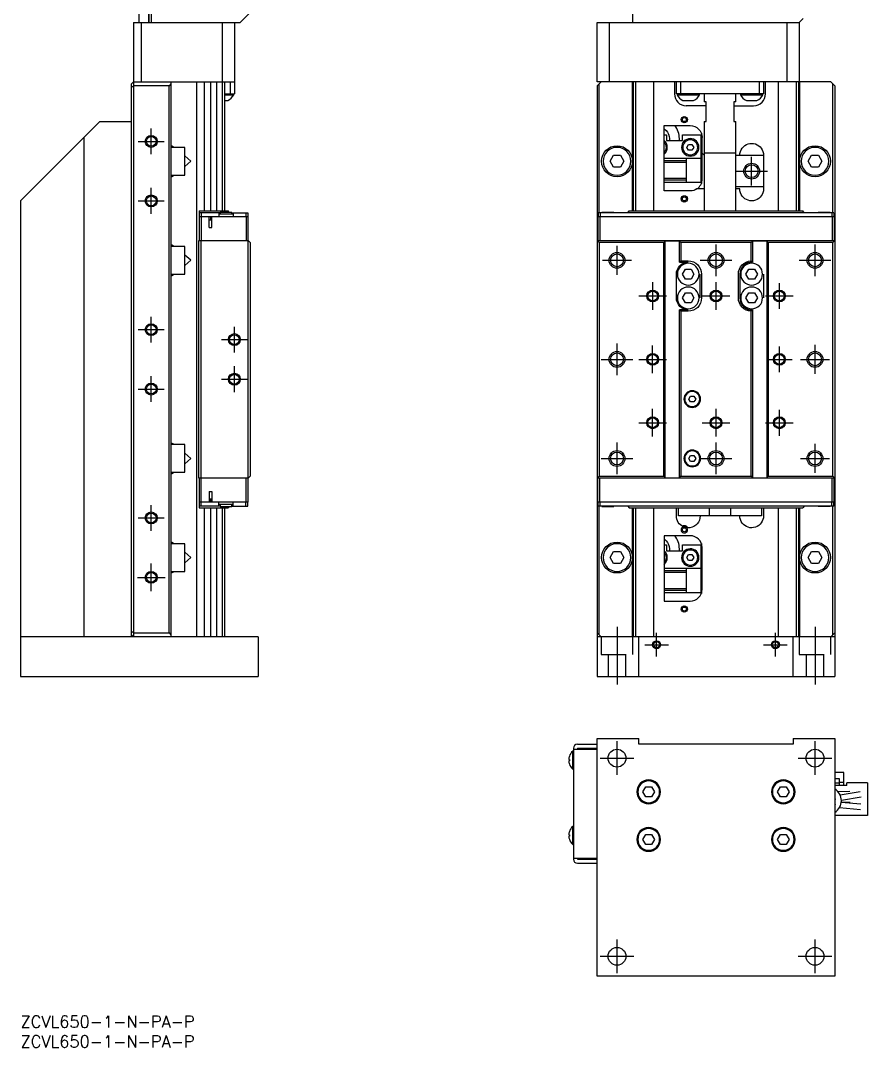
# Model space of a CAD drawing. Extents: x 0 to 500, y -8 to 463.
# Drawn here: x 0 to 213.9, y -8 to 251.1 of the extents above; entities that cross this region are included whole.
import ezdxf

# ---------------------------------------------------------------- set-up
doc = ezdxf.new("R2010")
doc.units = 0
doc.header["$LTSCALE"] = 0.5
doc.linetypes.add('CENTER', pattern=[50.8, 31.75, -6.35, 6.35, -6.35])
doc.linetypes.add('DASHED', pattern=[19.05, 12.7, -6.35])
for name, color, linetype in [('MSM_CENTER', 1, 'CENTER'), ('MSM_CONTINUOUS', 7, 'CONTINUOUS'), ('MSM_DASHED', 4, 'DASHED'), ('MSM_NARROW', 5, 'CONTINUOUS'), ('MSM_PART_NUMBER', 7, 'CONTINUOUS')]:
    doc.layers.add(name, color=color, linetype=linetype)
doc.styles.get("Standard").update_dxf_attribs({"font": 'txt.shx', "height": 3, "bigfont": 'bigfont.shx'})

msp = doc.modelspace()

# ---------------------------------------------------------------- linework, layer by layer
at = {"layer": 'MSM_CENTER'}
for p, q in [((33, 217.37), (33, 223.87)), ((29.75, 220.62), (36.25, 220.62)), ((184.63, 209.47), (184.63, 216.77)), ((180.63, 213.12), (188.63, 213.12)), ((33, 202.37), (33, 208.87)), ((29.75, 205.62), (36.25, 205.62)), ((175.63, 186.62), (175.63, 194.62)), ((200.63, 186.62), (200.63, 194.62)), ((150.63, 186.97), (150.63, 194.27)), ((146.98, 190.62), (154.28, 190.62)), ((171.63, 190.62), (179.63, 190.62)), ((196.63, 190.62), (204.63, 190.62)), ((159.63, 185.12), (159.63, 178.12)), ((175.63, 178.12), (175.63, 185.12)), ((191.63, 178.37), (191.63, 184.87)), ((156.13, 181.62), (163.13, 181.62)), ((172.13, 181.62), (179.13, 181.62)), ((188.13, 181.62), (195.13, 181.62)), ((33, 169.87), (33, 176.37)), ((54, 167.37), (54, 173.87)), ((29.75, 173.12), (36.25, 173.12)), ((50.75, 170.62), (57.25, 170.62)), ((150.63, 161.62), (150.63, 169.62)), ((159.63, 162.12), (159.63, 169.12)), ((191.63, 162.37), (191.63, 168.87)), ((200.63, 161.97), (200.63, 169.27)), ((54, 157.37), (54, 163.87)), ((146.63, 165.62), (154.63, 165.62)), ((156.13, 165.62), (163.13, 165.62)), ((188.38, 165.62), (194.88, 165.62)), ((196.98, 165.62), (204.28, 165.62)), ((33, 154.87), (33, 161.37)), ((29.75, 158.12), (36.25, 158.12)), ((50.75, 160.62), (57.25, 160.62)), ((159.63, 146.12), (159.63, 153.12)), ((175.63, 146.12), (175.63, 153.12)), ((191.63, 146.37), (191.63, 152.87)), ((156.13, 149.62), (163.13, 149.62)), ((172.13, 149.62), (179.13, 149.62)), ((188.13, 149.62), (195.13, 149.62)), ((150.63, 136.62), (150.63, 144.62)), ((175.63, 136.62), (175.63, 144.62)), ((200.63, 136.97), (200.63, 144.27)), ((146.63, 140.62), (154.63, 140.62)), ((171.63, 140.62), (179.63, 140.62)), ((196.98, 140.62), (204.28, 140.62)), ((33, 122.37), (33, 128.87)), ((29.75, 125.62), (36.25, 125.62)), ((33, 107.12), (33, 114.12)), ((29.5, 110.62), (36.5, 110.62)), ((150.63, 98.12), (150.63, 83.62)), ((160.63, 90.62), (160.63, 96.62)), ((190.63, 90.62), (190.63, 96.62)), ((200.63, 98.12), (200.63, 83.62)), ((157.63, 93.62), (163.63, 93.62)), ((187.63, 93.62), (193.63, 93.62)), ((150.63, 60.75), (150.63, 69.25)), ((200.63, 60.75), (200.63, 69.25)), ((146.38, 65), (154.88, 65)), ((196.38, 65), (204.88, 65)), ((150.63, 10.75), (150.63, 19.25)), ((200.63, 10.75), (200.63, 19.25)), ((146.38, 15), (154.88, 15)), ((196.38, 15), (204.88, 15))]:
    msp.add_line(p, q, dxfattribs=at)
at = {"layer": 'MSM_CONTINUOUS'}
for p, q in [((154.63, 250.62), (154.63, 275.62)), ((32.5, 250.62), (32.5, 255.12)), ((33, 255.12), (33, 250.62)), ((29.9, 253.62), (29.9, 250.62)), ((32.4, 250.62), (32.4, 253.62)), ((55.5, 250.62), (58.5, 253.62)), ((196.63, 250.62), (197.63, 251.62)), ((28.5, 250.62), (55.5, 250.62)), ((28.5, 250.62), (28.5, 234.62)), ((30.5, 250.62), (30.5, 235.62)), ((51, 235.62), (51, 250.62)), ((54, 250.62), (54, 232.62)), ((145.63, 235.62), (145.63, 250.62)), ((145.63, 250.62), (196.63, 250.62)), ((148.63, 250.62), (148.63, 235.62)), ((193.63, 235.62), (193.63, 250.62)), ((196.63, 250.62), (196.63, 235.62)), ((28.5, 235.62), (28, 235.12)), ((28, 95.62), (28, 235.12)), ((28.5, 235.62), (54, 235.62)), ((28.51, 234.62), (28.51, 96.62)), ((37.5, 234.62), (28.51, 234.62)), ((38, 235.12), (37.5, 234.62)), ((37.5, 96.62), (37.5, 234.62)), ((38, 235.62), (38, 95.62)), ((44.5, 95.62), (44.5, 235.62)), ((46.39, 235.62), (46.39, 203.12)), ((48, 235.62), (48, 203.12)), ((49.61, 203.12), (49.61, 235.62)), ((50.99, 203.12), (50.99, 235.62)), ((51.5, 235.62), (51.5, 203.12)), ((53, 232.62), (53, 235.62)), ((204.63, 235.62), (145.63, 235.62)), ((146.63, 235.62), (145.63, 234.62)), ((145.63, 234.62), (145.63, 85.62)), ((146.13, 202.62), (146.13, 235.12)), ((154.53, 203.12), (154.53, 235.62)), ((154.83, 203.12), (154.83, 235.62)), ((155.34, 235.62), (155.34, 203.12)), ((159.92, 203.12), (159.92, 235.62)), ((165.13, 235.62), (165.13, 232.62)), ((165.63, 232.62), (165.63, 235.62)), ((166.63, 235.62), (166.63, 232.62)), ((186.63, 232.62), (186.63, 235.62)), ((187.63, 235.62), (187.63, 232.62)), ((188.13, 232.62), (188.13, 235.62)), ((191.34, 235.62), (191.34, 203.12)), ((195.93, 203.12), (195.93, 235.62)), ((196.43, 235.62), (196.43, 203.12)), ((196.73, 235.62), (196.73, 203.12)), ((205.63, 234.62), (204.63, 235.62)), ((205.13, 202.62), (205.13, 235.12)), ((205.63, 234.62), (205.63, 85.62)), ((51.5, 232.62), (54, 232.62)), ((51.5, 232.37), (53.85, 232.37)), ((51.5, 230.97), (52.34, 230.97)), ((53.85, 232.37), (53.85, 232.62)), ((187.63, 232.62), (165.63, 232.62)), ((165.78, 232.62), (165.78, 232.37)), ((165.78, 232.37), (171.48, 232.37)), ((167.29, 230.97), (169.97, 230.97)), ((171.48, 232.37), (171.48, 232.62)), ((172.63, 232.62), (172.63, 230.62)), ((173.13, 230.62), (172.63, 230.62)), ((173.13, 225.62), (173.13, 230.62)), ((180.63, 230.62), (180.13, 230.62)), ((180.13, 230.62), (180.13, 225.62)), ((180.63, 230.62), (180.63, 232.62)), ((181.78, 232.62), (181.78, 232.37)), ((181.78, 232.37), (187.48, 232.37)), ((183.29, 230.97), (185.97, 230.97)), ((187.48, 232.37), (187.48, 232.62)), ((173.13, 229.62), (168.13, 229.62)), ((180.13, 229.62), (185.13, 229.62)), ((20, 225.62), (0, 205.62)), ((20, 225.62), (28, 225.62)), ((172.63, 225.62), (173.13, 225.62)), ((172.63, 225.62), (172.63, 203.12)), ((180.13, 225.62), (180.63, 225.62)), ((180.63, 203.12), (180.63, 225.62)), ((162.51, 224.62), (169.13, 224.62)), ((162.51, 208.12), (162.51, 224.62)), ((162.51, 223.82), (163.01, 223.34)), ((16, 221.62), (16, 95.62)), ((162.51, 222.32), (163.13, 222.32)), ((163.13, 222.32), (163.13, 220.82)), ((163.13, 220.82), (167.13, 220.82)), ((163.88, 221.33), (163.88, 220.82)), ((166.38, 220.82), (166.38, 221.33)), ((167.13, 220.82), (167.13, 222.32)), ((167.13, 222.32), (171.83, 222.32)), ((169.02, 221.32), (169.02, 221.02)), ((169.09, 221.32), (169.09, 221.02)), ((169.11, 221.02), (169.11, 221.32)), ((171.83, 222.32), (171.83, 210.32)), ((171.93, 222.7), (171.93, 210.04)), ((172.13, 211.12), (172.13, 221.62)), ((38.12, 219.52), (38, 219.36)), ((41.5, 219.12), (38, 219.12)), ((38.87, 219.12), (38.12, 219.52)), ((41.5, 212.12), (41.5, 219.12)), ((168.27, 219.12), (168.7, 219.87)), ((168.7, 218.37), (168.27, 219.12)), ((168.7, 219.87), (169.56, 219.87)), ((169.56, 218.37), (168.7, 218.37)), ((169.56, 219.87), (170, 219.12)), ((170, 219.12), (169.56, 218.37)), ((43, 215.62), (41.5, 216.94)), ((41.5, 214.3), (43, 215.62)), ((148.9, 215.62), (149.76, 217.12)), ((149.76, 214.12), (148.9, 215.62)), ((149.76, 217.12), (151.5, 217.12)), ((151.5, 217.12), (152.36, 215.62)), ((152.36, 215.62), (151.5, 214.12)), ((171.83, 216.32), (162.51, 216.32)), ((162.51, 215.82), (168.13, 215.82)), ((168.13, 215.32), (162.51, 215.32)), ((168.13, 216.32), (168.13, 210.32)), ((172.13, 217.62), (172.63, 217.12)), ((180.63, 217.62), (172.63, 217.62)), ((180.63, 217.12), (187.63, 217.12)), ((187.63, 217.12), (187.63, 208.62)), ((198.9, 215.62), (199.77, 217.12)), ((199.77, 214.12), (198.9, 215.62)), ((199.77, 217.12), (201.5, 217.12)), ((201.5, 217.12), (202.36, 215.62)), ((202.36, 215.62), (201.5, 214.12)), ((151.5, 214.12), (149.76, 214.12)), ((201.5, 214.12), (199.77, 214.12)), ((38, 212.12), (41.5, 212.12)), ((38, 211.88), (38.12, 211.72)), ((38.12, 211.72), (38.87, 212.12)), ((162.51, 211.32), (168.13, 211.32)), ((168.13, 210.82), (162.51, 210.82)), ((162.51, 210.32), (171.83, 210.32)), ((169.13, 208.12), (162.51, 208.12)), ((172.63, 208.62), (170.79, 208.62)), ((187.63, 209.12), (180.63, 209.12)), ((181.63, 208.62), (180.63, 208.62)), ((0, 205.62), (0, 85.62)), ((45.1, 203.12), (52.43, 203.12)), ((45.1, 203.12), (45.1, 195.62)), ((50.4, 202.62), (45.1, 202.62)), ((45.6, 202.62), (45.6, 195.62)), ((50.1, 202.62), (50.1, 201.62)), ((53.7, 202.22), (50.1, 202.22)), ((53.4, 202.67), (50.4, 202.67)), ((50.4, 202.67), (50.4, 202.22)), ((52.7, 202.67), (52.43, 203.12)), ((53.4, 202.72), (52.67, 202.72)), ((53.4, 202.22), (53.4, 202.72)), ((53.4, 202.62), (57.4, 202.62)), ((53.7, 202.62), (53.7, 201.62)), ((56.9, 202.62), (56.9, 201.62)), ((57.4, 202.62), (57.4, 201.62)), ((145.88, 202.62), (145.88, 201.62)), ((205.38, 202.62), (145.88, 202.62)), ((146.38, 202.62), (146.38, 201.62)), ((149.83, 202.67), (146.83, 202.67)), ((146.83, 202.67), (146.83, 202.62)), ((149.83, 202.62), (149.83, 202.67)), ((153.4, 202.62), (153.7, 203.12)), ((153.7, 203.12), (197.56, 203.12)), ((197.86, 202.62), (197.56, 203.12)), ((204.43, 202.72), (201.43, 202.72)), ((201.43, 202.72), (201.43, 202.62)), ((204.43, 202.62), (204.43, 202.72)), ((204.88, 202.62), (204.88, 201.62)), ((205.38, 202.62), (205.38, 201.62)), ((57.5, 201.62), (45.1, 201.62)), ((47.65, 198.92), (47.65, 201.62)), ((47.65, 200.82), (48.35, 200.82)), ((48, 201.62), (48, 200.82)), ((48.35, 198.92), (48.35, 201.62)), ((57, 201.62), (57, 195.62)), ((57.5, 129.62), (57.5, 201.62)), ((145.83, 201.62), (145.83, 195.62)), ((205.43, 201.62), (145.83, 201.62)), ((146.33, 201.62), (146.33, 195.62)), ((204.93, 201.62), (204.93, 195.62)), ((205.43, 201.62), (205.43, 195.62)), ((47.65, 198.92), (48.35, 198.92)), ((38.12, 194.52), (38, 194.36)), ((38.87, 194.12), (38.12, 194.52)), ((45, 135.62), (45, 195.62)), ((45, 195.62), (57.5, 195.62)), ((45.5, 195.62), (45.5, 135.62)), ((57.5, 195.62), (58, 195.12)), ((58, 195.12), (58, 136.12)), ((145.63, 195.62), (146.13, 195.12)), ((145.63, 195.62), (205.63, 195.62)), ((162.48, 195.12), (146.13, 195.12)), ((146.13, 195.12), (146.13, 136.12)), ((162.83, 195.47), (162.48, 195.12)), ((162.48, 136.12), (162.48, 195.12)), ((166.43, 195.47), (162.83, 195.47)), ((162.83, 135.77), (162.83, 195.47)), ((166.78, 195.12), (166.43, 195.47)), ((166.43, 190.12), (166.43, 195.47)), ((184.48, 195.12), (166.78, 195.12)), ((166.78, 195.12), (166.78, 190.47)), ((184.83, 195.47), (184.48, 195.12)), ((184.48, 190.47), (184.48, 195.12)), ((188.43, 195.47), (184.83, 195.47)), ((184.83, 195.47), (184.83, 190.11)), ((188.78, 195.12), (188.43, 195.47)), ((188.43, 195.47), (188.43, 135.77)), ((205.13, 195.12), (188.78, 195.12)), ((188.78, 195.12), (188.78, 136.12)), ((205.13, 195.12), (205.63, 195.62)), ((205.13, 136.12), (205.13, 195.12)), ((41.5, 194.12), (38, 194.12)), ((41.5, 187.12), (41.5, 194.12)), ((43, 190.62), (41.5, 191.94)), ((41.5, 189.3), (43, 190.62)), ((166.43, 190.12), (166.78, 190.47)), ((166.43, 190.12), (168.63, 190.12)), ((166.78, 190.47), (168.63, 190.47)), ((184.48, 190.47), (184.83, 190.11)), ((38, 187.12), (41.5, 187.12)), ((38, 186.88), (38.12, 186.72)), ((38.12, 186.72), (38.87, 187.12)), ((165.63, 181.12), (165.63, 187.12)), ((167.19, 187.12), (167.91, 188.37)), ((167.91, 185.87), (167.19, 187.12)), ((167.91, 188.37), (169.35, 188.37)), ((169.35, 188.37), (170.07, 187.12)), ((170.07, 187.12), (169.35, 185.87)), ((171.63, 181.12), (171.63, 187.12)), ((171.98, 187.12), (171.98, 181.12)), ((181.28, 181.12), (181.28, 187.12)), ((181.63, 187.12), (181.63, 181.12)), ((183.19, 187.12), (183.91, 188.37)), ((183.91, 185.87), (183.19, 187.12)), ((183.91, 188.37), (185.35, 188.37)), ((185.35, 188.37), (186.07, 187.12)), ((186.07, 187.12), (185.35, 185.87)), ((187.63, 187.12), (187.63, 181.12)), ((169.35, 185.87), (167.91, 185.87)), ((185.35, 185.87), (183.91, 185.87)), ((167.19, 181.12), (167.91, 182.37)), ((167.91, 182.37), (169.35, 182.37)), ((169.35, 182.37), (170.07, 181.12)), ((183.19, 181.12), (183.91, 182.37)), ((183.91, 182.37), (185.35, 182.37)), ((185.35, 182.37), (186.07, 181.12)), ((167.91, 179.87), (167.19, 181.12)), ((169.35, 179.87), (167.91, 179.87)), ((170.07, 181.12), (169.35, 179.87)), ((183.91, 179.87), (183.19, 181.12)), ((185.35, 179.87), (183.91, 179.87)), ((186.07, 181.12), (185.35, 179.87)), ((166.43, 135.77), (166.43, 178.12)), ((168.63, 178.12), (166.43, 178.12)), ((166.43, 178.12), (166.78, 177.77)), ((166.78, 177.77), (166.78, 136.12)), ((168.63, 177.77), (166.78, 177.77)), ((184.48, 177.77), (184.83, 178.13)), ((184.48, 136.12), (184.48, 177.77)), ((184.83, 178.13), (184.83, 135.77)), ((168.77, 155.62), (169.2, 156.37)), ((169.2, 154.87), (168.77, 155.62)), ((169.2, 156.37), (170.06, 156.37)), ((170.06, 156.37), (170.5, 155.62)), ((170.5, 155.62), (170.06, 154.87)), ((170.06, 154.87), (169.2, 154.87)), ((38.12, 144.52), (38, 144.36)), ((41.5, 144.12), (38, 144.12)), ((38.87, 144.12), (38.12, 144.52)), ((41.5, 137.12), (41.5, 144.12)), ((43, 140.62), (41.5, 141.94)), ((41.5, 139.3), (43, 140.62)), ((168.77, 140.62), (169.2, 141.37)), ((169.2, 139.87), (168.77, 140.62)), ((169.2, 141.37), (170.06, 141.37)), ((170.06, 141.37), (170.5, 140.62)), ((170.5, 140.62), (170.06, 139.87)), ((170.06, 139.87), (169.2, 139.87)), ((38, 137.12), (41.5, 137.12)), ((38, 136.88), (38.12, 136.72)), ((38.12, 136.72), (38.87, 137.12)), ((57.5, 135.62), (45, 135.62)), ((45.1, 135.62), (45.1, 128.12)), ((45.6, 128.62), (45.6, 135.62)), ((57, 129.62), (57, 135.62)), ((58, 136.12), (57.5, 135.62)), ((146.13, 136.12), (145.63, 135.62)), ((205.43, 135.62), (145.63, 135.62)), ((145.83, 129.62), (145.83, 135.62)), ((146.13, 136.12), (162.48, 136.12)), ((146.33, 129.62), (146.33, 135.62)), ((162.48, 136.12), (162.83, 135.77)), ((162.83, 135.77), (166.43, 135.77)), ((166.43, 135.77), (166.78, 136.12)), ((166.78, 136.12), (184.48, 136.12)), ((184.48, 136.12), (184.83, 135.77)), ((184.83, 135.77), (188.43, 135.77)), ((188.43, 135.77), (188.78, 136.12)), ((188.78, 136.12), (205.13, 136.12)), ((204.93, 129.62), (204.93, 135.62)), ((205.63, 135.62), (204.93, 135.62)), ((205.63, 135.62), (205.13, 136.12)), ((205.43, 129.62), (205.43, 135.62)), ((47.65, 132.32), (47.65, 129.62)), ((47.65, 132.32), (48.35, 132.32)), ((48.35, 132.32), (48.35, 129.62)), ((57.5, 129.62), (45.1, 129.62)), ((47.65, 130.42), (48.35, 130.42)), ((48, 130.42), (48, 129.62)), ((50.1, 128.62), (50.1, 129.62)), ((53.7, 128.62), (53.7, 129.62)), ((56.9, 128.62), (56.9, 129.62)), ((57.4, 128.62), (57.4, 129.62)), ((205.43, 129.62), (145.83, 129.62)), ((145.88, 128.62), (145.88, 129.62)), ((146.38, 128.62), (146.38, 129.62)), ((204.88, 128.62), (204.88, 129.62)), ((205.38, 128.62), (205.38, 129.62)), ((50.4, 128.62), (45.1, 128.62)), ((45.1, 128.12), (52.43, 128.12)), ((46.39, 128.12), (46.39, 95.62)), ((48, 128.12), (48, 95.62)), ((49.61, 95.62), (49.61, 128.12)), ((53.7, 129.02), (50.1, 129.02)), ((50.4, 129.02), (50.4, 128.52)), ((50.4, 128.52), (53.4, 128.52)), ((50.99, 95.62), (50.99, 128.12)), ((51.5, 128.12), (51.5, 95.62)), ((52.67, 128.52), (52.43, 128.12)), ((53.4, 128.52), (53.4, 129.02)), ((53.4, 128.62), (57.4, 128.62)), ((205.38, 128.62), (145.88, 128.62)), ((146.13, 96.12), (146.13, 128.62)), ((146.83, 128.62), (146.83, 128.52)), ((146.83, 128.52), (149.83, 128.52)), ((149.83, 128.52), (149.83, 128.62)), ((153.4, 128.62), (153.7, 128.12)), ((153.7, 128.12), (197.56, 128.12)), ((154.53, 95.62), (154.53, 128.12)), ((154.83, 95.62), (154.83, 128.12)), ((155.34, 128.12), (155.34, 95.62)), ((159.92, 95.62), (159.92, 128.12)), ((165.63, 126.12), (165.63, 128.12)), ((166.13, 126.12), (166.13, 128.12)), ((173.93, 128.12), (173.93, 126.12)), ((179.34, 126.12), (179.34, 128.12)), ((187.13, 128.12), (187.13, 126.12)), ((187.63, 128.12), (187.63, 126.12)), ((191.34, 128.12), (191.34, 95.62)), ((195.93, 95.62), (195.93, 128.12)), ((196.43, 128.12), (196.43, 95.62)), ((196.73, 128.12), (196.73, 95.62)), ((197.86, 128.62), (197.56, 128.12)), ((201.43, 128.62), (201.43, 128.57)), ((201.43, 128.57), (204.43, 128.57)), ((204.43, 128.57), (204.43, 128.62)), ((205.13, 96.12), (205.13, 128.62)), ((187.13, 126.12), (166.13, 126.12)), ((168.5, 123.12), (168.23, 123.15)), ((169.04, 123.15), (168.5, 123.12)), ((38.12, 119.52), (38, 119.36)), ((38.87, 119.12), (38.12, 119.52)), ((169.13, 121.12), (162.51, 121.12)), ((162.51, 121.12), (162.51, 104.62)), ((162.51, 120.32), (163.01, 119.84)), ((171.93, 119.2), (171.93, 106.54)), ((41.5, 119.12), (38, 119.12)), ((41.5, 112.12), (41.5, 119.12)), ((43, 115.62), (41.5, 116.94)), ((148.9, 115.62), (149.76, 117.12)), ((149.76, 117.12), (151.5, 117.12)), ((151.5, 117.12), (152.36, 115.62)), ((162.51, 118.82), (163.13, 118.82)), ((163.13, 118.82), (163.13, 117.32)), ((163.13, 117.32), (167.13, 117.32)), ((163.88, 117.83), (163.88, 117.32)), ((166.38, 117.32), (166.38, 117.83)), ((167.13, 117.32), (167.13, 118.82)), ((167.13, 118.82), (171.83, 118.82)), ((169.02, 117.82), (169.02, 117.52)), ((169.09, 117.82), (169.09, 117.52)), ((169.11, 117.52), (169.11, 117.82)), ((171.83, 118.82), (171.83, 106.82)), ((172.13, 107.62), (172.13, 118.12)), ((198.9, 115.62), (199.77, 117.12)), ((199.77, 117.12), (201.5, 117.12)), ((201.5, 117.12), (202.36, 115.62)), ((41.5, 114.3), (43, 115.62)), ((149.76, 114.12), (148.9, 115.62)), ((151.5, 114.12), (149.76, 114.12)), ((152.36, 115.62), (151.5, 114.12)), ((168.27, 115.62), (168.7, 116.37)), ((168.7, 114.87), (168.27, 115.62)), ((168.7, 116.37), (169.56, 116.37)), ((169.56, 114.87), (168.7, 114.87)), ((169.56, 116.37), (170, 115.62)), ((170, 115.62), (169.56, 114.87)), ((199.77, 114.12), (198.9, 115.62)), ((201.5, 114.12), (199.77, 114.12)), ((202.36, 115.62), (201.5, 114.12)), ((38, 112.12), (41.5, 112.12)), ((38, 111.88), (38.12, 111.72)), ((38.12, 111.72), (38.87, 112.12)), ((171.83, 112.82), (162.51, 112.82)), ((162.51, 112.32), (168.13, 112.32)), ((168.13, 111.82), (162.51, 111.82)), ((168.13, 112.82), (168.13, 106.82)), ((162.51, 107.82), (168.13, 107.82)), ((168.13, 107.32), (162.51, 107.32)), ((162.51, 106.82), (171.83, 106.82)), ((162.51, 104.62), (169.13, 104.62)), ((28, 96.12), (28.5, 95.62)), ((28.5, 96.62), (28.5, 95.62)), ((28.51, 96.62), (37.5, 96.62)), ((37.5, 96.62), (38, 96.12)), ((145.63, 96.62), (146.63, 95.62)), ((204.63, 95.62), (205.63, 96.62)), ((60, 95.62), (0, 95.62)), ((60, 95.62), (60, 85.62)), ((205.63, 95.62), (145.63, 95.62)), ((156.13, 85.62), (156.13, 95.62)), ((195.13, 85.62), (195.13, 95.62)), ((0, 85.62), (60, 85.62)), ((145.63, 85.62), (205.63, 85.62)), ((145.63, 10), (145.63, 70)), ((145.63, 70), (156.13, 70)), ((156.13, 68.5), (156.13, 70)), ((195.13, 70), (205.63, 70)), ((195.13, 70), (195.13, 68.5)), ((205.63, 70), (205.63, 10)), ((139.63, 67.5), (139.63, 39.5)), ((140.63, 68.5), (145.63, 68.5)), ((140.63, 67.5), (145.63, 67.5)), ((140.63, 67.5), (140.63, 67.3)), ((140.63, 67.39), (145.63, 67.39)), ((195.13, 68.5), (156.13, 68.5)), ((138.59, 65.48), (138.6, 65.47)), ((139.45, 62.25), (139.45, 66.75)), ((139.63, 66.75), (139.45, 66.75)), ((139.63, 67.3), (145.63, 67.3)), ((138.44, 64.68), (138.6, 64.68)), ((138.6, 64.32), (138.44, 64.32)), ((138.6, 63.53), (138.59, 63.52)), ((138.6, 64.68), (138.6, 64.32)), ((139.45, 62.25), (139.63, 62.25)), ((207.88, 61.38), (205.63, 61.38)), ((206.78, 59.75), (205.63, 59.75)), ((206.78, 58.1), (206.78, 59.75)), ((207.88, 58.35), (207.88, 61.38)), ((157.19, 56.5), (157.91, 57.75)), ((157.91, 57.75), (159.35, 57.75)), ((159.35, 57.75), (160.07, 56.5)), ((191.19, 56.5), (191.91, 57.75)), ((191.91, 57.75), (193.35, 57.75)), ((193.35, 57.75), (194.07, 56.5)), ((206.78, 58.66), (205.63, 58.66)), ((208.68, 58.1), (205.63, 58.1)), ((207.88, 58.85), (206.78, 58.85)), ((213.88, 58.81), (208.68, 58.81)), ((208.68, 58.1), (208.68, 58.81)), ((213.88, 58.81), (213.88, 50.53)), ((157.91, 55.25), (157.19, 56.5)), ((159.35, 55.25), (157.91, 55.25)), ((160.07, 56.5), (159.35, 55.25)), ((191.91, 55.25), (191.19, 56.5)), ((193.35, 55.25), (191.91, 55.25)), ((194.07, 56.5), (193.35, 55.25)), ((209.46, 56.55), (206.51, 56.46)), ((212.07, 56.54), (207, 55.65)), ((207.28, 54.38), (212.29, 55.26)), ((206.82, 52.54), (212.12, 52.05)), ((212.24, 53.35), (207.25, 53.8)), ((209.5, 53.85), (207.26, 53.91)), ((213.88, 50.53), (205.63, 50.53)), ((139.45, 43.25), (139.45, 47.75)), ((139.63, 47.75), (139.45, 47.75)), ((138.44, 45.68), (138.6, 45.68)), ((138.6, 45.32), (138.44, 45.32)), ((138.59, 46.48), (138.6, 46.47)), ((138.6, 44.53), (138.59, 44.52)), ((138.6, 45.68), (138.6, 45.32)), ((157.19, 44.5), (157.91, 45.75)), ((157.91, 43.25), (157.19, 44.5)), ((157.91, 45.75), (159.35, 45.75)), ((159.35, 45.75), (160.07, 44.5)), ((160.07, 44.5), (159.35, 43.25)), ((191.19, 44.5), (191.91, 45.75)), ((191.91, 43.25), (191.19, 44.5)), ((191.91, 45.75), (193.35, 45.75)), ((193.35, 45.75), (194.07, 44.5)), ((194.07, 44.5), (193.35, 43.25)), ((139.45, 43.25), (139.63, 43.25)), ((159.35, 43.25), (157.91, 43.25)), ((193.35, 43.25), (191.91, 43.25)), ((145.63, 39.7), (139.63, 39.7)), ((140.63, 39.7), (140.63, 39.5)), ((140.63, 39.5), (145.63, 39.5)), ((140.63, 38.5), (145.63, 38.5)), ((205.63, 10), (145.63, 10))]:
    msp.add_line(p, q, dxfattribs=at)
for centre, radius in [((167.63, 226.12), 0.8), ((167.63, 226.12), 0.5), ((33, 220.62), 1.23), ((150.63, 215.62), 3.9), ((200.63, 215.62), 3.9), ((184.63, 213.12), 1.62), ((33, 205.62), 1.23), ((167.63, 206.12), 0.8), ((167.63, 206.12), 0.5), ((150.63, 190.62), 1.62), ((175.63, 190.62), 1.62), ((200.63, 190.62), 1.62), ((159.63, 181.62), 1.23), ((175.63, 181.62), 1.23), ((191.63, 181.62), 1.23), ((33, 173.12), 1.23), ((54, 170.62), 1.23), ((150.63, 165.62), 1.62), ((159.63, 165.62), 1.23), ((191.63, 165.62), 1.23), ((200.63, 165.62), 1.62), ((54, 160.62), 1.23), ((33, 158.12), 1.23), ((159.63, 149.62), 1.23), ((175.63, 149.62), 1.23), ((191.63, 149.62), 1.23), ((150.63, 140.62), 1.62), ((175.63, 140.62), 1.62), ((200.63, 140.62), 1.62), ((33, 125.62), 1.23), ((167.63, 122.62), 0.5), ((150.63, 115.62), 3.9), ((200.63, 115.62), 3.9), ((33, 110.62), 1.23), ((167.63, 102.62), 0.8), ((167.63, 102.62), 0.5), ((160.63, 93.62), 0.783), ((190.63, 93.62), 0.783), ((150.63, 65), 2.25), ((200.63, 65), 2.25), ((150.63, 15), 2.25), ((200.63, 15), 2.25)]:
    msp.add_circle(centre, radius, dxfattribs=at)
at = {"layer": 'MSM_CONTINUOUS', "extrusion": (0, 0, -1)}
for centre, radius in [((-169.13, 219.12), 1.9), ((-150.63, 215.62), 3.5), ((-200.63, 215.62), 3.5), ((-168.63, 187.12), 2.75), ((-184.63, 187.12), 2.75), ((-168.63, 181.12), 2.75), ((-184.63, 181.12), 2.75), ((-169.63, 155.62), 2.1), ((-169.63, 155.62), 1.9), ((-169.63, 140.62), 2.1), ((-169.63, 140.62), 1.9), ((-150.63, 115.62), 3.5), ((-169.13, 115.62), 1.9), ((-200.63, 115.62), 3.5), ((-158.63, 56.5), 3), ((-158.63, 56.5), 2.75), ((-192.63, 56.5), 3), ((-192.63, 56.5), 2.75), ((-158.63, 44.5), 3), ((-158.63, 44.5), 2.75), ((-192.63, 44.5), 3), ((-192.63, 44.5), 2.75)]:
    msp.add_circle(centre, radius, dxfattribs=at)
at = {"layer": 'MSM_CONTINUOUS'}
for centre, radius, start, end in [((27.97, 235.2), 0.787, 272.2518, 312.42), ((29.5, 236.12), 1.8, 236.251, 236.4427), ((51, 233.93), 3.25, 294.3004, 331.2734), ((168.13, 232.62), 3, 180.0028, 269.9972), ((168.63, 233.93), 3.25, 208.7266, 245.6996), ((168.63, 233.93), 3.25, 294.3004, 331.2734), ((184.63, 233.93), 3.25, 208.7266, 245.6996), ((185.13, 232.62), 3, 270, 0), ((184.63, 233.93), 3.25, 294.3004, 331.2734), ((161.12, 221.33), 5.26, 359.9864, 38.6744), ((161.13, 219.12), 2.2, 308.6939, 51.3061), ((169.13, 219.12), 2.2, 91.0939, 90.599), ((169.13, 211.12), 3, 303.5573, 0), ((184.63, 187.12), 3, 86.1774, 180), ((184.63, 181.12), 3, 180, 273.8226), ((167.63, 122.62), 0.8, 106.9565, 41.1527), ((161.12, 117.83), 5.26, 359.9864, 38.6744), ((169.13, 118.12), 3, 0, 90), ((161.13, 115.62), 2.2, 308.6939, 51.3061), ((169.13, 115.62), 2.2, 91.0939, 90.599), ((169.13, 107.62), 3, 270, 0), ((27.97, 96.03), 0.794, 47.7589, 87.5692), ((29.5, 95.12), 1.8, 123.5573, 123.749), ((140.63, 67.5), 1, 90, 180), ((141.43, 64.5), 2.99, 161.0315, 176.554), ((141.43, 64.5), 3, 131.4096, 160.9979), ((141.43, 64.5), 2.99, 183.446, 198.9685), ((141.43, 64.5), 3, 199.0021, 228.5904), ((203.78, 54.27), 3.5, 301.909, 58.091), ((141.43, 45.5), 3, 131.4096, 160.9979), ((141.43, 45.5), 2.99, 161.0315, 176.554), ((141.43, 45.5), 2.99, 183.446, 198.9685), ((141.43, 45.5), 3, 199.0021, 228.5904), ((140.63, 39.5), 1, 180, 270)]:
    msp.add_arc(centre, radius, start, end, dxfattribs=at)
at = {"layer": 'MSM_CONTINUOUS', "extrusion": (0, 0, -1)}
for centre, radius, start, end in [((-161.12, 221.33), 2.76, 133.2141, 180.0438), ((-169.13, 221.62), 3, 90, 180), ((-161.13, 219.12), 1.9, 136.3748, 223.6252), ((-184.63, 217.12), 3, 36.5924, 179.9988), ((-184.63, 217.12), 3, 0, 36.5912), ((-169.13, 211.12), 3, 236.4427, 270), ((-184.63, 208.62), 3, 323.4088, 0), ((-184.63, 208.62), 3, 180.003, 323.4058), ((-168.63, 187.12), 3, 0, 90), ((-168.63, 187.12), 3.35, 90, 180), ((-184.63, 187.12), 3.35, 0, 87.4337), ((-168.63, 181.12), 3, 270, 0), ((-168.63, 181.12), 3.35, 180, 270), ((-184.63, 181.12), 3.35, 272.5663, 0), ((-168.63, 126.12), 3, 294.2822, 359.9917), ((-168.63, 126.12), 3, 180, 262.1695), ((-184.63, 126.12), 3, 323.4088, 0), ((-184.63, 126.12), 3, 180.003, 323.4058), ((-167.63, 122.62), 0.8, 73.045, 138.8458), ((-161.12, 117.83), 2.76, 133.2141, 180.0438), ((-161.13, 115.62), 1.9, 136.3748, 223.6252), ((-208.13, 58.35), 0.25, 270, 0), ((-205.08, 54.65), 0.6, 156.4435, 203.5565), ((-205.08, 53.35), 0.6, 156.4435, 203.5565)]:
    msp.add_arc(centre, radius, start, end, dxfattribs=at)
at = {"layer": 'MSM_DASHED'}
for p, q in [((146.63, 95.62), (146.63, 91.12)), ((154.63, 91.12), (154.63, 95.62)), ((196.63, 95.62), (196.63, 91.12)), ((204.63, 91.12), (204.63, 95.62)), ((146.63, 91.12), (154.63, 91.12)), ((148.38, 91.12), (148.38, 85.62)), ((152.88, 85.62), (152.88, 91.12)), ((196.63, 91.12), (204.63, 91.12)), ((198.38, 91.12), (198.38, 85.62)), ((202.88, 85.62), (202.88, 91.12))]:
    msp.add_line(p, q, dxfattribs=at)
for radius, start, end in [(1, 30.2035, 117.9057), (0.8, 41.1542, 106.9549)]:
    msp.add_arc((167.63, 122.62), radius, start, end, dxfattribs=at)
at = {"layer": 'MSM_NARROW'}
for centre, radius in [((33, 220.62), 1.5), ((184.63, 213.12), 2), ((33, 205.62), 1.5), ((150.63, 190.62), 2), ((175.63, 190.62), 2), ((200.63, 190.62), 2), ((159.63, 181.62), 1.5), ((175.63, 181.62), 1.5), ((191.63, 181.62), 1.5), ((33, 173.12), 1.5), ((54, 170.62), 1.5), ((150.63, 165.62), 2), ((159.63, 165.62), 1.5), ((191.63, 165.62), 1.5), ((200.63, 165.62), 2), ((54, 160.62), 1.5), ((33, 158.12), 1.5), ((159.63, 149.62), 1.5), ((175.63, 149.62), 1.5), ((191.63, 149.62), 1.5), ((150.63, 140.62), 2), ((175.63, 140.62), 2), ((200.63, 140.62), 2), ((33, 125.62), 1.5), ((33, 110.62), 1.5), ((160.63, 93.62), 1), ((190.63, 93.62), 1)]:
    msp.add_circle(centre, radius, dxfattribs=at)

# ---------------------------------------------------------------- texts
at = {"layer": 'MSM_PART_NUMBER'}
for p in [(0, -3), (0, -8)]:
    msp.add_text('ZCVL650-1-N-PA-P', height=3, dxfattribs=at).set_placement(p)

doc.saveas('drawing.dxf')
